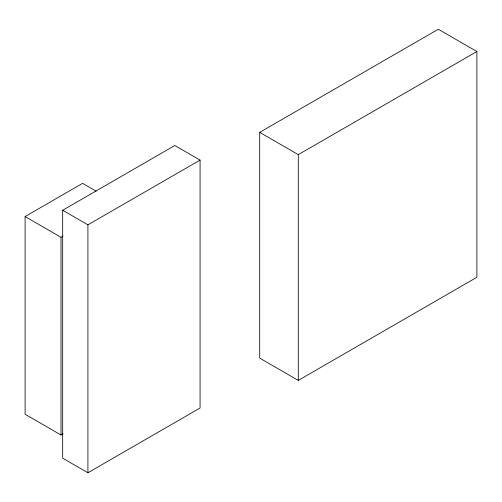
<?xml version="1.0" encoding="UTF-8"?>
<svg xmlns="http://www.w3.org/2000/svg" width="502" height="502" viewBox="0 0 502 502"><rect width="100%" height="100%" fill="white"/><g stroke="black" fill="none" stroke-linecap="round" stroke-linejoin="round"><path stroke-width="0.75" d="M63.032 433.822L60.999 434.996L25.1 414.263L25.1 216.55L82.598 183.349L96.146 191.174M62.668 210.256L174.828 145.505L200.072 160.082L200.072 408.007L87.919 472.758L62.668 458.182L62.668 210.256L87.919 224.833L200.072 160.082M25.1 216.55L60.999 237.277L63.032 236.103M259.71 132.359L438.315 29.241L476.9 51.518L476.9 277.273L298.288 380.39L259.71 358.114L259.71 132.359L298.288 154.635L476.9 51.518M298.288 154.635L298.288 380.39M87.919 224.833L87.919 472.758M60.999 237.277L60.999 434.996"/></g></svg>
